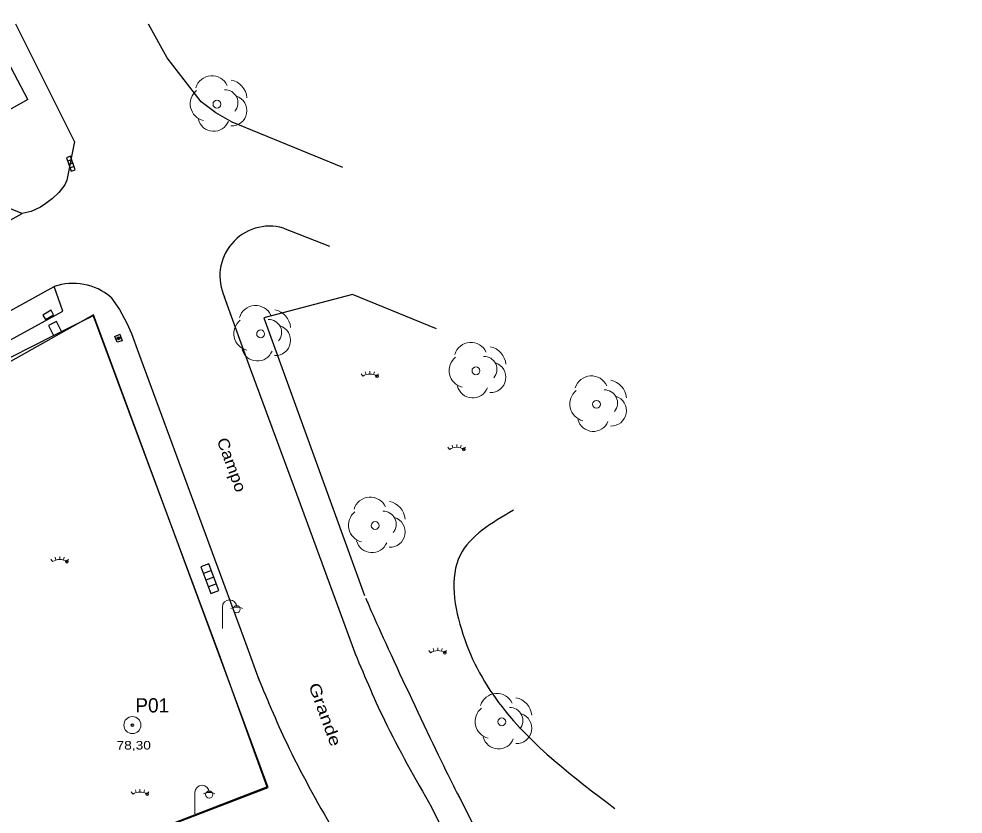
# Model space of a CAD drawing. Extents: x -89052 to -88824, y -100830 to -100594.
# Drawn here: x -88897.8 to -88831.7, y -100649.8 to -100594.1 of the extents above; entities that cross this region are included whole.
import ezdxf
from ezdxf.enums import TextEntityAlignment as Align

# ---------------------------------------------------------------- set-up
doc = ezdxf.new("R2010")
doc.units = 0
doc.header["$LTSCALE"] = 0.4
doc.header["$PDMODE"] = 32
doc.header["$PDSIZE"] = 0.2
for name, color, linetype, lineweight in [('10', 7, 'Continuous', 25), ('12', 7, 'Continuous', 13), ('2', 7, 'Continuous', 13), ('20', 7, 'Continuous', 13), ('21', 7, 'Continuous', 13), ('24', 7, 'Continuous', 25), ('32', 7, 'Continuous', 13), ('41', 7, 'Continuous', 13)]:
    doc.layers.add(name, color=color, linetype=linetype, lineweight=lineweight)
doc.layers.add('60', color=7, linetype='Continuous')

msp = doc.modelspace()

# ---------------------------------------------------------------- linework, layer by layer
at = {"layer": '10'}
for p, q in [((-88897.208, -100599.714), (-88900.201, -100594.059)), ((-88893.95, -100602.655), (-88898.053, -100594.439)), ((-88897.208, -100599.714), (-88930.488, -100618.407)), ((-88879.302, -100608.725), (-88876.074, -100609.996)), ((-88881.59, -100618.674), (-88883.415, -100613.578)), ((-88853.797, -100674.828), (-88866.986, -100648.559))]:
    msp.add_line(p, q, dxfattribs=at)
for points in [[(-88875.135, -100604.476), (-88879.005, -100602.884), (-88882.88, -100601.297), (-88884.033, -100600.638), (-88885.056, -100599.874), (-88887.446, -100596.794), (-88888.748, -100594.434)], [(-88893.95, -100602.655), (-88894.468, -100605.375), (-88894.613, -100605.696), (-88895.026, -100606.225), (-88895.489, -100606.647), (-88895.951, -100606.995), (-88896.324, -100607.259), (-88896.969, -100607.556), (-88897.609, -100607.717), (-88903.564, -100605.369)], [(-88940.008, -100639.325), (-88894.749, -100614.561), (-88895.368, -100612.831)], [(-88868.567, -100615.802), (-88874.457, -100613.383), (-88880.679, -100615.014), (-88873.608, -100634.479)], [(-88891.398, -100613.571), (-88890.778, -100614.438), (-88890.282, -100615.397), (-88889.952, -100616.108), (-88889.454, -100617.483), (-88881.964, -100637.811), (-88881.005, -100640.449)], [(-88951.174, -100675.124), (-88880.374, -100647.951), (-88892.617, -100614.815), (-88959.929, -100652.676)], [(-88874.206, -100638.713), (-88878.367, -100627.376), (-88881.59, -100618.674)], [(-88831.663, -100722.469), (-88837.784, -100710.914), (-88845.517, -100695.752), (-88850.866, -100684.965), (-88852.521, -100681.676), (-88852.78, -100681.122), (-88855.202, -100676.3), (-88868.913, -100649.33)]]:
    msp.add_lwpolyline(points, dxfattribs=at)
for centre, radius, start, end in [((-88880.2571, -100612.085), 3.4931, 74.13163, 205.30468), ((-88894.0318, -100616.682), 4.0762, 49.74767, 109.13504)]:
    msp.add_arc(centre, radius, start, end, dxfattribs=at)
for start_param, end_param in [(6.2831853, 9.424778), (0, 3.1415927)]:
    msp.add_ellipse((-88870.202, -100641.709), major_axis=(-3.311, 7.04), ratio=0.014569, start_param=start_param, end_param=end_param, dxfattribs=at)
for points in [[(-88863.177, -100628.511), (-88866.91, -100631.659), (-88866.716, -100637.211), (-88864.002, -100642.271), (-88856.077, -100649.413)], [(-88874.397, -100638.264), (-88872.217, -100643.233), (-88868.913, -100649.33)], [(-88881.076, -100640.237), (-88878.896, -100645.206), (-88875.592, -100651.303)]]:
    msp.add_spline(points, degree=3, dxfattribs=at)
at = {"layer": '12', "lineweight": 25}
for p, q in [((-88936.861, -100628.917), (-88897.609, -100607.717)), ((-88953.227, -100644.792), (-88895.368, -100612.831))]:
    msp.add_line(p, q, dxfattribs=at)
at = {"layer": '2'}
msp.add_circle((-88889.882, -100643.577), 0.6, dxfattribs=at)
msp.add_point((-88889.882, -100643.577), dxfattribs=at)
at = {"layer": '20'}
for p, q in [((-88873.238, -100618.964), (-88873.238, -100618.764)), ((-88873.738, -100619.114), (-88873.848, -100618.947)), ((-88873.502, -100619.004), (-88873.561, -100618.81)), ((-88872.979, -100619.002), (-88872.922, -100618.811)), ((-88872.738, -100619.114), (-88872.628, -100618.947)), ((-88867.655, -100624.247), (-88867.765, -100624.08)), ((-88867.419, -100624.137), (-88867.478, -100623.943)), ((-88867.155, -100624.097), (-88867.155, -100623.897)), ((-88866.896, -100624.135), (-88866.839, -100623.944)), ((-88866.655, -100624.247), (-88866.545, -100624.08)), ((-88895.478, -100632.114), (-88895.588, -100631.947)), ((-88895.243, -100632.003), (-88895.302, -100631.81)), ((-88894.978, -100631.964), (-88894.978, -100631.764)), ((-88894.719, -100632.001), (-88894.663, -100631.811)), ((-88894.478, -100632.114), (-88894.368, -100631.947)), ((-88868.986, -100638.503), (-88869.096, -100638.336)), ((-88868.75, -100638.393), (-88868.809, -100638.199)), ((-88868.486, -100638.353), (-88868.486, -100638.153)), ((-88868.227, -100638.391), (-88868.17, -100638.2)), ((-88867.986, -100638.503), (-88867.876, -100638.336)), ((-88889.85, -100648.418), (-88889.96, -100648.251)), ((-88889.615, -100648.308), (-88889.674, -100648.114)), ((-88889.35, -100648.268), (-88889.35, -100648.068)), ((-88889.091, -100648.306), (-88889.035, -100648.115)), ((-88888.85, -100648.418), (-88888.74, -100648.251))]:
    msp.add_line(p, q, dxfattribs=at)
at = {"layer": '20', "lineweight": 25}
for points in [[(-88892.625, -100614.871), (-88895.335, -100616.237), (-88899.956, -100618.566), (-88904.692, -100621.228), (-88909.407, -100623.949), (-88914.345, -100626.746), (-88918.914, -100629.336), (-88923.64, -100632.059), (-88928.082, -100634.637), (-88933.235, -100637.585), (-88937.949, -100640.28), (-88942.783, -100643.01), (-88947.551, -100645.686), (-88952.085, -100648.359), (-88956.542, -100650.881), (-88959.836, -100652.751), (-88958.921, -100655.108), (-88957.489, -100658.812), (-88955.442, -100664.099), (-88953.655, -100668.819)], [(-88892.625, -100614.871), (-88883.841, -100638.5), (-88880.462, -100647.906)], [(-88943.75, -100672.257), (-88939.118, -100670.464), (-88933.771, -100668.416), (-88928.676, -100666.443), (-88923.398, -100664.482), (-88903.958, -100656.968), (-88894.014, -100653.145), (-88888.738, -100651.115), (-88880.462, -100647.906)]]:
    msp.add_lwpolyline(points, dxfattribs=at)
at = {"layer": '20'}
for centre in [(-88873.2376, -100619.8725), (-88867.1546, -100625.0055), (-88894.9779, -100632.8718), (-88868.4856, -100639.2615), (-88889.3492, -100649.1765)]:
    msp.add_arc(centre, 0.9083, 56.60151, 123.39849, dxfattribs=at)
for p in [(-88872.738, -100619.114), (-88866.655, -100624.247), (-88894.478, -100632.114), (-88867.986, -100638.503), (-88888.85, -100648.418)]:
    msp.add_point(p, dxfattribs=at)
at = {"layer": '21'}
for centre in [(-88883.9575, -100600.0385), (-88880.8985, -100616.1445), (-88865.8075, -100618.7335), (-88857.3575, -100621.0835), (-88872.8665, -100629.5835), (-88863.9925, -100643.3465)]:
    msp.add_circle(centre, 0.2737, dxfattribs=at)
for centre, radius, start, end in [((-88884.3073, -100599.2295), 1.1831, 24.76228, 163.22075), ((-88883.2384, -100599.7106), 1.3901, 5.22462, 78.57542), ((-88884.6173, -100600.0178), 1.2099, 128.95546, 256.05052), ((-88883.3952, -100599.9424), 0.9128, 319.6043, 91.68267), ((-88882.9337, -100600.4934), 1.0742, 267.9563, 71.79057), ((-88884.1827, -100600.8317), 1.1107, 194.5123, 338.26394), ((-88881.2483, -100615.3355), 1.1831, 24.76228, 163.22075), ((-88880.1794, -100615.8166), 1.3901, 5.22462, 78.57542), ((-88881.5583, -100616.1238), 1.2099, 128.95546, 256.05052), ((-88880.3362, -100616.0484), 0.9128, 319.6043, 91.68267), ((-88879.8747, -100616.5994), 1.0742, 267.9563, 71.79057), ((-88866.1573, -100617.9245), 1.1831, 24.76228, 163.22075), ((-88881.1237, -100616.9377), 1.1107, 194.5123, 338.26394), ((-88865.0884, -100618.4056), 1.3901, 5.22462, 78.57542), ((-88866.4673, -100618.7128), 1.2099, 128.95546, 256.05052), ((-88865.2452, -100618.6374), 0.9128, 319.6043, 91.68267), ((-88864.7837, -100619.1884), 1.0742, 267.9563, 71.79057), ((-88857.7073, -100620.2745), 1.1831, 24.76228, 163.22075), ((-88856.6384, -100620.7556), 1.3901, 5.22462, 78.57542), ((-88866.0327, -100619.5267), 1.1107, 194.5123, 338.26394), ((-88856.7952, -100620.9874), 0.9128, 319.6043, 91.68267), ((-88858.0173, -100621.0628), 1.2099, 128.95546, 256.05052), ((-88856.3337, -100621.5384), 1.0742, 267.9563, 71.79057), ((-88857.5827, -100621.8767), 1.1107, 194.5123, 338.26394), ((-88873.2163, -100628.7745), 1.1831, 24.76228, 163.22075), ((-88872.1474, -100629.2556), 1.3901, 5.22462, 78.57542), ((-88873.5263, -100629.5628), 1.2099, 128.95546, 256.05052), ((-88872.3042, -100629.4874), 0.9128, 319.6043, 91.68267), ((-88871.8427, -100630.0384), 1.0742, 267.9563, 71.79057), ((-88873.0917, -100630.3767), 1.1107, 194.5123, 338.26394), ((-88864.3423, -100642.5375), 1.1831, 24.76228, 163.22075), ((-88863.2734, -100643.0186), 1.3901, 5.22462, 78.57542), ((-88864.6523, -100643.3258), 1.2099, 128.95546, 256.05052), ((-88863.4302, -100643.2504), 0.9128, 319.6043, 91.68267), ((-88862.9687, -100643.8014), 1.0742, 267.9563, 71.79057), ((-88864.2177, -100644.1397), 1.1107, 194.5123, 338.26394)]:
    msp.add_arc(centre, radius, start, end, dxfattribs=at)
at = {"layer": '24'}
for p, q in [((-88894.138, -100603.931), (-88894.42, -100604.034)), ((-88894.052, -100604.166), (-88894.334, -100604.269)), ((-88893.966, -100604.401), (-88894.248, -100604.504)), ((-88884.341, -100632.73), (-88884.904, -100632.938)), ((-88884.167, -100633.199), (-88884.73, -100633.407)), ((-88883.993, -100633.667), (-88884.556, -100633.876))]:
    msp.add_line(p, q, dxfattribs=at)
for points in [[(-88894.505, -100603.799), (-88894.162, -100604.739), (-88893.881, -100604.636), (-88894.223, -100603.696)], [(-88895.767, -100615.551), (-88895.409, -100616.267), (-88894.855, -100615.989), (-88895.212, -100615.274)], [(-88890.949, -100616.737), (-88891.123, -100616.334), (-88890.767, -100616.168), (-88890.593, -100616.626)], [(-88885.077, -100632.47), (-88884.382, -100634.345), (-88883.819, -100634.136), (-88884.515, -100632.261)]]:
    msp.add_lwpolyline(points, close=True, dxfattribs=at)
msp.add_point((-88890.851, -100616.456), dxfattribs=at)
at = {"layer": '32', "lineweight": 25}
msp.add_lwpolyline([(-88895.583, -100614.493), (-88896.153, -100614.825), (-88895.972, -100615.136), (-88895.402, -100614.804)], close=True, dxfattribs=at)
at = {"layer": '41'}
for p, q in [((-88883.572, -100636.799), (-88883.572, -100635.299)), ((-88885.497, -100649.798), (-88885.497, -100648.298))]:
    msp.add_line(p, q, dxfattribs=at)
for centre in [(-88882.572, -100635.449), (-88884.497, -100648.448)]:
    msp.add_circle(centre, 0.25, dxfattribs=at)
for centre, radius, start, end in [((-88883.072, -100635.299), 0.5, 0, 180), ((-88882.572, -100636.149), 0.85, 61.92751, 118.07249), ((-88884.997, -100648.298), 0.5, 0, 180), ((-88884.497, -100649.148), 0.85, 61.92751, 118.07249)]:
    msp.add_arc(centre, radius, start, end, dxfattribs=at)

# ---------------------------------------------------------------- texts
at = {"layer": '2'}
msp.add_text('P01', height=1, dxfattribs=at).set_placement((-88889.679, -100642.69))
at = {"layer": '2', "width": 1.2}
msp.add_text('78,30', height=0.6, dxfattribs=at).set_placement((-88889.7885, -100645.29), align=Align.CENTER)
at = {"layer": '60'}
for s, width, p in [('Campo', 1.15, (-88883.296, -100625.4613)), ('Grande', 1.3, (-88876.7526, -100642.9693))]:
    msp.add_text(s, height=0.8, rotation=290.141, dxfattribs=dict(at, width=width)).set_placement(p, align=Align.CENTER)

doc.saveas('drawing.dxf')
